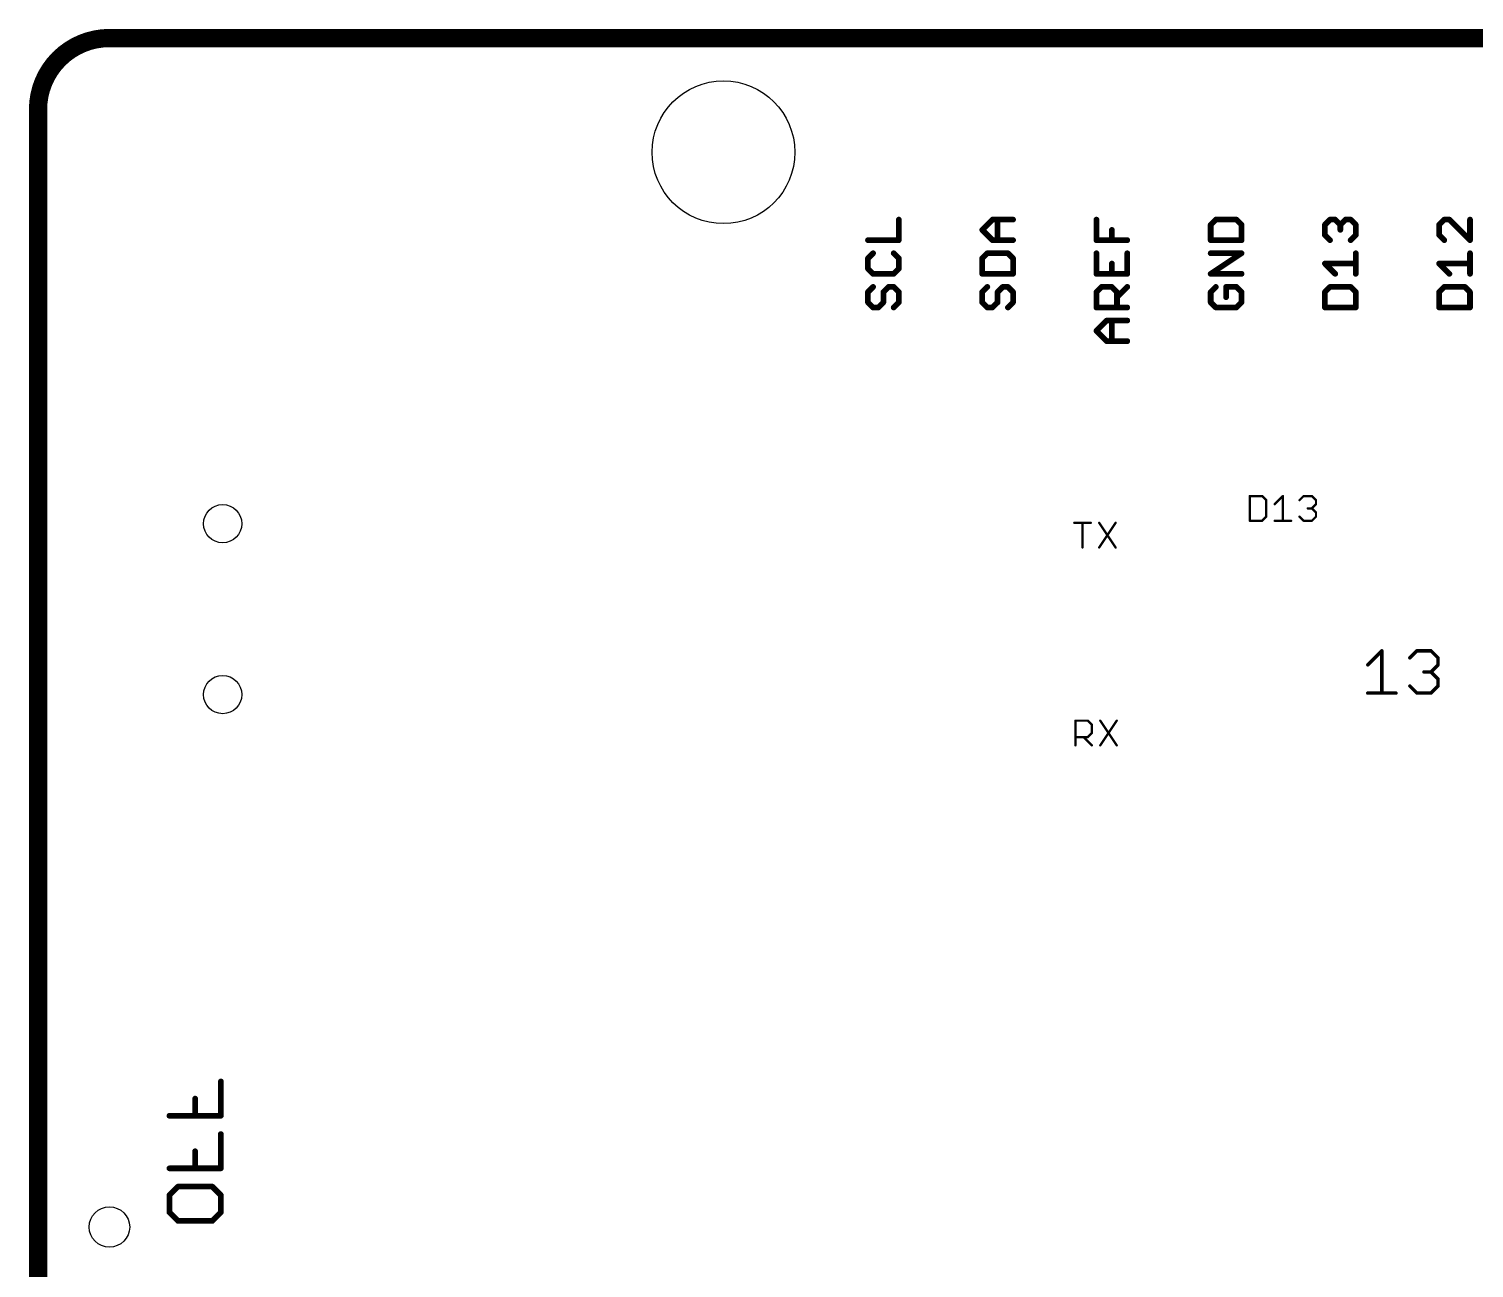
# Model space of a CAD drawing. Extents: x 48.1 to 117, y 21.4 to 75.1.
# Drawn here: x 48.06 to 80.19, y 47.58 to 75.13 of the extents above; entities that cross this region are included whole.
import ezdxf

# ---------------------------------------------------------------- set-up
doc = ezdxf.new("R2010")
doc.units = 0
for name, color, linetype in [('20', 7, 'CONTINUOUS'), ('25', 253, 'CONTINUOUS'), ('26', 253, 'CONTINUOUS')]:
    doc.layers.add(name, color=color, linetype=linetype)

msp = doc.modelspace()

# ---------------------------------------------------------------- linework, layer by layer
at = {"layer": '20'}
for points, const_width in [([(49.8475, 74.93, 0.4142), (48.26, 73.3425)], 0.4064), ([(49.8475, 75.0316, 1), (49.8475, 74.8284)], 0.2032), ([(49.8475, 74.8284, 1), (49.8475, 75.0316)], 0.2032), ([(48.3616, 73.3425, 1), (48.1584, 73.3425)], 0.2032), ([(48.1584, 73.3425, 1), (48.3616, 73.3425)], 0.2032)]:
    msp.add_lwpolyline(points, format="xyb", dxfattribs=dict(at, const_width=const_width))
at = {"layer": '20', "const_width": 0.4064}
for points in [[(49.8475, 74.93), (113.03, 74.93)], [(48.26, 23.1775), (48.26, 73.3425)]]:
    msp.add_lwpolyline(points, dxfattribs=at)
at = {"layer": '20'}
for centre, radius in [((63.5, 72.39), 1.5875), ((52.365, 64.13), 0.425), ((52.365, 60.33), 0.425), ((49.8475, 48.49), 0.45)]:
    msp.add_circle(centre, radius, dxfattribs=at)
at = {"layer": '25'}
for points, const_width in [([(67.4306, 70.8927, 1), (67.3671, 70.8927)], 0.0635), ([(69.275, 70.6863, 1), (69.2301, 70.6414)], 0.0635), ([(69.2301, 70.6863, 1), (69.275, 70.6414)], 0.0635), ([(69.4813, 70.9244, 1), (69.4813, 70.8609)], 0.0635), ([(69.5038, 70.8702, 1), (69.4589, 70.9151)], 0.0635), ([(69.6275, 70.8927, 1), (69.564, 70.8927)], 0.0635), ([(69.9389, 70.8609, 1), (69.9389, 70.9244)], 0.0635), ([(71.8243, 70.8927, 1), (71.7608, 70.8927)], 0.0635), ([(72.1675, 70.6639, 1), (72.104, 70.6639)], 0.0635), ([(74.3643, 70.7783, 1), (74.3008, 70.7783)], 0.0635), ([(74.3101, 70.8007, 1), (74.355, 70.7558)], 0.0635), ([(74.4469, 70.9244, 1), (74.4469, 70.8609)], 0.0635), ([(74.4694, 70.8702, 1), (74.4245, 70.9151)], 0.0635), ([(74.927, 70.9151, 1), (74.8821, 70.8702)], 0.0635), ([(74.9045, 70.8609, 1), (74.9045, 70.9244)], 0.0635), ([(75.0507, 70.7783, 1), (74.9871, 70.7783)], 0.0635), ([(74.9964, 70.7558, 1), (75.0414, 70.8007)], 0.0635), ([(76.9043, 70.7783, 1), (76.8408, 70.7783)], 0.0635), ([(76.8501, 70.8007, 1), (76.895, 70.7558)], 0.0635), ([(76.9869, 70.9244, 1), (76.9869, 70.8609)], 0.0635), ([(77.0094, 70.8702, 1), (76.9645, 70.9151)], 0.0635), ([(77.1238, 70.9151, 1), (77.0789, 70.8702)], 0.0635), ([(77.1013, 70.8609, 1), (77.1013, 70.9244)], 0.0635), ([(77.2475, 70.7783, 1), (77.184, 70.7783)], 0.0635), ([(77.184, 70.6639, 1), (77.2475, 70.6639)], 0.0635), ([(77.1933, 70.8007, 1), (77.2382, 70.7558)], 0.0635), ([(77.1933, 70.7558, 1), (77.2382, 70.8007)], 0.0635), ([(77.3301, 70.9244, 1), (77.3301, 70.8609)], 0.0635), ([(77.3526, 70.8702, 1), (77.3077, 70.9151)], 0.0635), ([(77.467, 70.9151, 1), (77.4221, 70.8702)], 0.0635), ([(77.4445, 70.8609, 1), (77.4445, 70.9244)], 0.0635), ([(77.5907, 70.7783, 1), (77.5272, 70.7783)], 0.0635), ([(77.5364, 70.7558, 1), (77.5814, 70.8007)], 0.0635), ([(79.4443, 70.7783, 1), (79.3808, 70.7783)], 0.0635), ([(79.3901, 70.8007, 1), (79.435, 70.7558)], 0.0635), ([(79.5269, 70.9244, 1), (79.5269, 70.8609)], 0.0635), ([(79.5494, 70.8702, 1), (79.5045, 70.9151)], 0.0635), ([(79.6638, 70.9151, 1), (79.6189, 70.8702)], 0.0635), ([(79.6413, 70.8609, 1), (79.6413, 70.9244)], 0.0635), ([(80.1307, 70.8927, 1), (80.0671, 70.8927)], 0.0635), ([(66.7125, 70.4668, 1), (66.7125, 70.4033)], 0.0635), ([(67.3671, 70.4351, 1), (67.4306, 70.4351)], 0.0635), ([(67.3989, 70.4033, 1), (67.3989, 70.4668)], 0.0635), ([(69.4813, 70.4668, 1), (69.4813, 70.4033)], 0.0635), ([(69.4589, 70.4126, 1), (69.5038, 70.4575)], 0.0635), ([(69.564, 70.4351, 1), (69.6275, 70.4351)], 0.0635), ([(69.9389, 70.4033, 1), (69.9389, 70.4668)], 0.0635), ([(71.7925, 70.4668, 1), (71.7925, 70.4033)], 0.0635), ([(71.7608, 70.4351, 1), (71.8243, 70.4351)], 0.0635), ([(72.104, 70.4351, 1), (72.1675, 70.4351)], 0.0635), ([(72.4789, 70.4033, 1), (72.4789, 70.4668)], 0.0635), ([(74.3325, 70.4668, 1), (74.3325, 70.4033)], 0.0635), ([(74.3008, 70.4351, 1), (74.3643, 70.4351)], 0.0635), ([(74.9871, 70.4351, 1), (75.0507, 70.4351)], 0.0635), ([(75.0189, 70.4033, 1), (75.0189, 70.4668)], 0.0635), ([(76.8408, 70.5495, 1), (76.9043, 70.5495)], 0.0635), ([(76.895, 70.5719, 1), (76.8501, 70.527)], 0.0635), ([(76.9645, 70.4126, 1), (77.0094, 70.4575)], 0.0635), ([(77.4221, 70.4575, 1), (77.467, 70.4126)], 0.0635), ([(77.5272, 70.5495, 1), (77.5907, 70.5495)], 0.0635), ([(77.5814, 70.527, 1), (77.5364, 70.5719)], 0.0635), ([(79.3808, 70.5495, 1), (79.4443, 70.5495)], 0.0635), ([(79.435, 70.5719, 1), (79.3901, 70.527)], 0.0635), ([(79.5045, 70.4126, 1), (79.5494, 70.4575)], 0.0635), ([(80.0671, 70.4351, 1), (80.1307, 70.4351)], 0.0635), ([(80.0764, 70.4126, 1), (80.1214, 70.4575)], 0.0635), ([(66.7443, 70.0299, 1), (66.6808, 70.0299)], 0.0635), ([(66.6901, 70.0523, 1), (66.735, 70.0074)], 0.0635), ([(66.8494, 70.1218, 1), (66.8045, 70.1667)], 0.0635), ([(67.307, 70.1667, 1), (67.2621, 70.1218)], 0.0635), ([(67.4306, 70.0299, 1), (67.3671, 70.0299)], 0.0635), ([(67.3764, 70.0074, 1), (67.4214, 70.0523)], 0.0635), ([(69.2843, 70.0299, 1), (69.2208, 70.0299)], 0.0635), ([(69.2301, 70.0523, 1), (69.275, 70.0074)], 0.0635), ([(69.3669, 70.176, 1), (69.3669, 70.1125)], 0.0635), ([(69.3894, 70.1218, 1), (69.3445, 70.1667)], 0.0635), ([(69.847, 70.1667, 1), (69.8021, 70.1218)], 0.0635), ([(69.8245, 70.1125, 1), (69.8245, 70.176)], 0.0635), ([(69.9707, 70.0299, 1), (69.9072, 70.0299)], 0.0635), ([(69.9164, 70.0074, 1), (69.9614, 70.0523)], 0.0635), ([(71.8243, 70.1443, 1), (71.7608, 70.1443)], 0.0635), ([(72.5107, 70.1443, 1), (72.4472, 70.1443)], 0.0635), ([(74.3325, 70.176, 1), (74.3325, 70.1125)], 0.0635), ([(75.0365, 70.1178, 1), (75.0013, 70.1707)], 0.0635), ([(75.0189, 70.1125, 1), (75.0189, 70.176)], 0.0635), ([(77.5907, 70.1443, 1), (77.5272, 70.1443)], 0.0635), ([(80.1307, 70.1443, 1), (80.0671, 70.1443)], 0.0635), ([(66.735, 69.8235, 1), (66.6901, 69.7786)], 0.0635), ([(66.6808, 69.8011, 1), (66.7443, 69.8011)], 0.0635), ([(66.8269, 69.7184, 1), (66.8269, 69.6549)], 0.0635), ([(66.8045, 69.6642, 1), (66.8494, 69.7091)], 0.0635), ([(67.2621, 69.7091, 1), (67.307, 69.6642)], 0.0635), ([(67.2845, 69.6549, 1), (67.2845, 69.7184)], 0.0635), ([(67.3671, 69.8011, 1), (67.4306, 69.8011)], 0.0635), ([(67.4214, 69.7786, 1), (67.3764, 69.8235)], 0.0635), ([(69.2525, 69.7184, 1), (69.2525, 69.6549)], 0.0635), ([(69.9389, 69.6549, 1), (69.9389, 69.7184)], 0.0635), ([(71.7925, 69.7184, 1), (71.7925, 69.6549)], 0.0635), ([(72.1675, 69.9155, 1), (72.104, 69.9155)], 0.0635), ([(72.4789, 69.6549, 1), (72.4789, 69.7184)], 0.0635), ([(74.3325, 69.7184, 1), (74.3325, 69.6549)], 0.0635), ([(74.3149, 69.7131, 1), (74.3501, 69.6603)], 0.0635), ([(75.0189, 69.6549, 1), (75.0189, 69.7184)], 0.0635), ([(76.8725, 69.9472, 1), (76.8725, 69.8837)], 0.0635), ([(76.895, 69.9379, 1), (76.8501, 69.893)], 0.0635), ([(77.0789, 69.6642, 1), (77.1238, 69.7091)], 0.0635), ([(77.5589, 69.8837, 1), (77.5589, 69.9472)], 0.0635), ([(79.4125, 69.9472, 1), (79.4125, 69.8837)], 0.0635), ([(79.435, 69.9379, 1), (79.3901, 69.893)], 0.0635), ([(79.6189, 69.6642, 1), (79.6638, 69.7091)], 0.0635), ([(80.0989, 69.8837, 1), (80.0989, 69.9472)], 0.0635), ([(66.8494, 69.3734, 1), (66.8045, 69.4183)], 0.0635), ([(67.1701, 69.4276, 1), (67.1701, 69.3641)], 0.0635), ([(67.1926, 69.3734, 1), (67.1477, 69.4183)], 0.0635), ([(67.307, 69.4183, 1), (67.2621, 69.3734)], 0.0635), ([(67.2845, 69.3641, 1), (67.2845, 69.4276)], 0.0635), ([(69.2208, 69.6867, 1), (69.2843, 69.6867)], 0.0635), ([(69.3894, 69.3734, 1), (69.3445, 69.4183)], 0.0635), ([(69.7101, 69.4276, 1), (69.7101, 69.3641)], 0.0635), ([(69.7326, 69.3734, 1), (69.6877, 69.4183)], 0.0635), ([(69.847, 69.4183, 1), (69.8021, 69.3734)], 0.0635), ([(69.8245, 69.3641, 1), (69.8245, 69.4276)], 0.0635), ([(69.9072, 69.6867, 1), (69.9707, 69.6867)], 0.0635), ([(71.7608, 69.6867, 1), (71.8243, 69.6867)], 0.0635), ([(71.9069, 69.4276, 1), (71.9069, 69.3641)], 0.0635), ([(71.9294, 69.3734, 1), (71.8845, 69.4183)], 0.0635), ([(72.104, 69.6867, 1), (72.1675, 69.6867)], 0.0635), ([(72.1582, 69.4183, 1), (72.1133, 69.3734)], 0.0635), ([(72.1357, 69.3641, 1), (72.1357, 69.4276)], 0.0635), ([(72.4472, 69.6867, 1), (72.5107, 69.6867)], 0.0635), ([(72.5014, 69.3734, 1), (72.4564, 69.4183)], 0.0635), ([(74.4694, 69.3734, 1), (74.4245, 69.4183)], 0.0635), ([(74.6757, 69.4276, 1), (74.6757, 69.3641)], 0.0635), ([(74.7075, 69.3958, 1), (74.644, 69.3958)], 0.0635), ([(74.927, 69.4183, 1), (74.8821, 69.3734)], 0.0635), ([(74.9045, 69.3641, 1), (74.9045, 69.4276)], 0.0635), ([(76.9869, 69.4276, 1), (76.9869, 69.3641)], 0.0635), ([(77.0094, 69.3734, 1), (76.9645, 69.4183)], 0.0635), ([(77.467, 69.4183, 1), (77.4221, 69.3734)], 0.0635), ([(77.4445, 69.3641, 1), (77.4445, 69.4276)], 0.0635), ([(77.5272, 69.6867, 1), (77.5907, 69.6867)], 0.0635), ([(79.5269, 69.4276, 1), (79.5269, 69.3641)], 0.0635), ([(79.5494, 69.3734, 1), (79.5045, 69.4183)], 0.0635), ([(80.007, 69.4183, 1), (79.9621, 69.3734)], 0.0635), ([(79.9845, 69.3641, 1), (79.9845, 69.4276)], 0.0635), ([(80.0671, 69.6867, 1), (80.1307, 69.6867)], 0.0635), ([(66.7443, 69.2814, 1), (66.6808, 69.2814)], 0.0635), ([(66.6901, 69.3039, 1), (66.735, 69.259)], 0.0635), ([(66.735, 69.0751, 1), (66.6901, 69.0302)], 0.0635), ([(67.0875, 69.2814, 1), (67.024, 69.2814)], 0.0635), ([(67.0333, 69.3039, 1), (67.0782, 69.259)], 0.0635), ([(67.0782, 69.0302, 1), (67.0333, 69.0751)], 0.0635), ([(67.4306, 69.2814, 1), (67.3671, 69.2814)], 0.0635), ([(67.3764, 69.259, 1), (67.4214, 69.3039)], 0.0635), ([(67.4214, 69.0302, 1), (67.3764, 69.0751)], 0.0635), ([(69.2843, 69.2814, 1), (69.2208, 69.2814)], 0.0635), ([(69.2301, 69.3039, 1), (69.275, 69.259)], 0.0635), ([(69.275, 69.0751, 1), (69.2301, 69.0302)], 0.0635), ([(69.6275, 69.2814, 1), (69.564, 69.2814)], 0.0635), ([(69.5733, 69.3039, 1), (69.6182, 69.259)], 0.0635), ([(69.6182, 69.0302, 1), (69.5733, 69.0751)], 0.0635), ([(69.9707, 69.2814, 1), (69.9072, 69.2814)], 0.0635), ([(69.9164, 69.259, 1), (69.9614, 69.3039)], 0.0635), ([(69.9614, 69.0302, 1), (69.9164, 69.0751)], 0.0635), ([(71.8243, 69.2814, 1), (71.7608, 69.2814)], 0.0635), ([(71.7701, 69.3039, 1), (71.815, 69.259)], 0.0635), ([(72.2819, 69.2814, 1), (72.2184, 69.2814)], 0.0635), ([(72.2277, 69.1895, 1), (72.2726, 69.1446)], 0.0635), ([(72.2277, 69.259, 1), (72.2726, 69.3039)], 0.0635), ([(74.3643, 69.2814, 1), (74.3008, 69.2814)], 0.0635), ([(74.3101, 69.3039, 1), (74.355, 69.259)], 0.0635), ([(74.355, 69.0751, 1), (74.3101, 69.0302)], 0.0635), ([(74.644, 69.167, 1), (74.7075, 69.167)], 0.0635), ([(75.0507, 69.2814, 1), (74.9871, 69.2814)], 0.0635), ([(75.0414, 69.0302, 1), (74.9964, 69.0751)], 0.0635), ([(74.9964, 69.259, 1), (75.0414, 69.3039)], 0.0635), ([(76.9043, 69.2814, 1), (76.8408, 69.2814)], 0.0635), ([(76.8501, 69.3039, 1), (76.895, 69.259)], 0.0635), ([(77.5907, 69.2814, 1), (77.5272, 69.2814)], 0.0635), ([(77.5364, 69.259, 1), (77.5814, 69.3039)], 0.0635), ([(79.4443, 69.2814, 1), (79.3808, 69.2814)], 0.0635), ([(79.3901, 69.3039, 1), (79.435, 69.259)], 0.0635), ([(80.1307, 69.2814, 1), (80.0671, 69.2814)], 0.0635), ([(80.0764, 69.259, 1), (80.1214, 69.3039)], 0.0635), ([(66.6808, 69.0526, 1), (66.7443, 69.0526)], 0.0635), ([(66.8269, 68.97, 1), (66.8269, 68.9065)], 0.0635), ([(66.8045, 68.9158, 1), (66.8494, 68.9607)], 0.0635), ([(66.9189, 68.9607, 1), (66.9638, 68.9158)], 0.0635), ([(66.9413, 68.9065, 1), (66.9413, 68.97)], 0.0635), ([(67.024, 69.0526, 1), (67.0875, 69.0526)], 0.0635), ([(67.2621, 68.9607, 1), (67.307, 68.9158)], 0.0635), ([(67.3671, 69.0526, 1), (67.4306, 69.0526)], 0.0635), ([(69.2208, 69.0526, 1), (69.2843, 69.0526)], 0.0635), ([(69.3669, 68.97, 1), (69.3669, 68.9065)], 0.0635), ([(69.3445, 68.9158, 1), (69.3894, 68.9607)], 0.0635), ([(69.4589, 68.9607, 1), (69.5038, 68.9158)], 0.0635), ([(69.4813, 68.9065, 1), (69.4813, 68.97)], 0.0635), ([(69.564, 69.0526, 1), (69.6275, 69.0526)], 0.0635), ([(69.8021, 68.9607, 1), (69.847, 68.9158)], 0.0635), ([(69.9072, 69.0526, 1), (69.9707, 69.0526)], 0.0635), ([(71.7925, 68.97, 1), (71.7925, 68.9065)], 0.0635), ([(71.7608, 68.9383, 1), (71.8243, 68.9383)], 0.0635), ([(72.2184, 68.9383, 1), (72.2819, 68.9383)], 0.0635), ([(72.4789, 68.9065, 1), (72.4789, 68.97)], 0.0635), ([(74.3008, 69.0526, 1), (74.3643, 69.0526)], 0.0635), ([(74.4469, 68.97, 1), (74.4469, 68.9065)], 0.0635), ([(74.4245, 68.9158, 1), (74.4694, 68.9607)], 0.0635), ([(74.8821, 68.9607, 1), (74.927, 68.9158)], 0.0635), ([(74.9045, 68.9065, 1), (74.9045, 68.97)], 0.0635), ([(74.9871, 69.0526, 1), (75.0507, 69.0526)], 0.0635), ([(76.8725, 68.97, 1), (76.8725, 68.9065)], 0.0635), ([(76.8408, 68.9383, 1), (76.9043, 68.9383)], 0.0635), ([(77.5272, 68.9383, 1), (77.5907, 68.9383)], 0.0635), ([(77.5589, 68.9065, 1), (77.5589, 68.97)], 0.0635), ([(79.4125, 68.97, 1), (79.4125, 68.9065)], 0.0635), ([(79.3808, 68.9383, 1), (79.4443, 68.9383)], 0.0635), ([(80.0671, 68.9383, 1), (80.1307, 68.9383)], 0.0635), ([(80.0989, 68.9065, 1), (80.0989, 68.97)], 0.0635), ([(71.815, 68.4411, 1), (71.7701, 68.3962)], 0.0635), ([(71.7701, 68.4411, 1), (71.815, 68.3962)], 0.0635), ([(72.0213, 68.6792, 1), (72.0213, 68.6157)], 0.0635), ([(72.0438, 68.625, 1), (71.9989, 68.6699)], 0.0635), ([(72.1675, 68.6474, 1), (72.104, 68.6474)], 0.0635), ([(72.4789, 68.6157, 1), (72.4789, 68.6792)], 0.0635), ([(72.0213, 68.2216, 1), (72.0213, 68.1581)], 0.0635), ([(71.9989, 68.1674, 1), (72.0438, 68.2123)], 0.0635), ([(72.104, 68.1898, 1), (72.1675, 68.1898)], 0.0635), ([(72.4789, 68.1581, 1), (72.4789, 68.2216)], 0.0635), ([(75.2157, 64.7451, 1), (75.1903, 64.7451)], 0.0254), ([(75.203, 64.7578, 1), (75.203, 64.7324)], 0.0254), ([(75.4868, 64.754, 1), (75.4688, 64.7361)], 0.0254), ([(75.4778, 64.7324, 1), (75.4778, 64.7578)], 0.0254), ([(75.5821, 64.6535, 1), (75.5567, 64.6535)], 0.0254), ([(75.5604, 64.6445, 1), (75.5784, 64.6624)], 0.0254), ([(75.9514, 64.7451, 1), (75.926, 64.7451)], 0.0254), ([(75.9477, 64.7361, 1), (75.9297, 64.754)], 0.0254), ([(76.2989, 64.6624, 1), (76.3169, 64.6445)], 0.0254), ([(76.3995, 64.7578, 1), (76.3995, 64.7324)], 0.0254), ([(76.4085, 64.7361, 1), (76.3906, 64.754)], 0.0254), ([(76.5917, 64.754, 1), (76.5738, 64.7361)], 0.0254), ([(76.5828, 64.7324, 1), (76.5828, 64.7578)], 0.0254), ([(76.6871, 64.6535, 1), (76.6617, 64.6535)], 0.0254), ([(76.6654, 64.6445, 1), (76.6834, 64.6624)], 0.0254), ([(76.6834, 64.5529, 1), (76.6654, 64.5708)], 0.0254), ([(75.5567, 64.287, 1), (75.5821, 64.287)], 0.0254), ([(75.5784, 64.278, 1), (75.5604, 64.296)], 0.0254), ([(75.7465, 64.5708, 1), (75.7644, 64.5529)], 0.0254), ([(76.3169, 64.296, 1), (76.2989, 64.278)], 0.0254), ([(76.4912, 64.4829, 1), (76.4912, 64.4575)], 0.0254), ([(76.5917, 64.4792, 1), (76.5738, 64.4613)], 0.0254), ([(76.5738, 64.4792, 1), (76.5917, 64.4613)], 0.0254), ([(76.5828, 64.4575, 1), (76.5828, 64.4829)], 0.0254), ([(76.6617, 64.5618, 1), (76.6871, 64.5618)], 0.0254), ([(76.6871, 64.3786, 1), (76.6617, 64.3786)], 0.0254), ([(76.6617, 64.287, 1), (76.6871, 64.287)], 0.0254), ([(76.6654, 64.3696, 1), (76.6834, 64.3876)], 0.0254), ([(76.6834, 64.278, 1), (76.6654, 64.296)], 0.0254), ([(71.3004, 64.1628, 1), (71.3004, 64.1374)], 0.0254), ([(71.4963, 64.1501, 1), (71.4709, 64.1501)], 0.0254), ([(71.6668, 64.1374, 1), (71.6668, 64.1628)], 0.0254), ([(71.8634, 64.1571, 1), (71.8423, 64.143)], 0.0254), ([(72.2299, 64.143, 1), (72.2087, 64.1571)], 0.0254), ([(75.203, 64.2081, 1), (75.203, 64.1827)], 0.0254), ([(75.1903, 64.1954, 1), (75.2157, 64.1954)], 0.0254), ([(75.4688, 64.2044, 1), (75.4868, 64.1864)], 0.0254), ([(75.4778, 64.1827, 1), (75.4778, 64.2081)], 0.0254), ([(75.7555, 64.2081, 1), (75.7555, 64.1827)], 0.0254), ([(75.926, 64.1954, 1), (75.9514, 64.1954)], 0.0254), ([(76.1219, 64.1827, 1), (76.1219, 64.2081)], 0.0254), ([(76.3995, 64.2081, 1), (76.3995, 64.1827)], 0.0254), ([(76.3906, 64.1864, 1), (76.4085, 64.2044)], 0.0254), ([(76.5738, 64.2044, 1), (76.5917, 64.1864)], 0.0254), ([(76.5828, 64.1827, 1), (76.5828, 64.2081)], 0.0254), ([(71.4709, 63.6004, 1), (71.4963, 63.6004)], 0.0254), ([(71.8423, 63.6074, 1), (71.8634, 63.5934)], 0.0254), ([(72.2087, 63.5934, 1), (72.2299, 63.6074)], 0.0254), ([(78.1582, 61.3037, 1), (78.1201, 61.3037)], 0.0381), ([(78.1526, 61.2902, 1), (78.1257, 61.3172)], 0.0381), ([(78.7476, 61.1604, 1), (78.7746, 61.1335)], 0.0381), ([(78.9179, 61.3228, 1), (78.9179, 61.2847)], 0.0381), ([(78.9314, 61.2902, 1), (78.9044, 61.3172)], 0.0381), ([(79.2449, 61.3172, 1), (79.2179, 61.2902)], 0.0381), ([(79.2314, 61.2847, 1), (79.2314, 61.3228)], 0.0381), ([(79.4072, 61.1469, 1), (79.3691, 61.1469)], 0.0381), ([(79.3747, 61.1335, 1), (79.4017, 61.1604)], 0.0381), ([(77.8121, 61.0036, 1), (77.8391, 60.9767)], 0.0381), ([(79.0747, 60.8525, 1), (79.0747, 60.8144)], 0.0381), ([(79.2449, 60.8469, 1), (79.2179, 60.8199)], 0.0381), ([(79.2179, 60.8469, 1), (79.2449, 60.8199)], 0.0381), ([(79.2314, 60.8144, 1), (79.2314, 60.8525)], 0.0381), ([(79.3691, 60.9902, 1), (79.4072, 60.9902)], 0.0381), ([(79.4017, 60.9767, 1), (79.3747, 61.0036)], 0.0381), ([(78.7746, 60.5333, 1), (78.7476, 60.5064)], 0.0381), ([(79.4072, 60.6766, 1), (79.3691, 60.6766)], 0.0381), ([(79.3691, 60.5199, 1), (79.4072, 60.5199)], 0.0381), ([(79.3747, 60.6632, 1), (79.4017, 60.6901)], 0.0381), ([(79.4017, 60.5064, 1), (79.3747, 60.5333)], 0.0381), ([(77.8256, 60.3822, 1), (77.8256, 60.3441)], 0.0381), ([(78.1201, 60.3631, 1), (78.1582, 60.3631)], 0.0381), ([(78.4527, 60.3441, 1), (78.4527, 60.3822)], 0.0381), ([(78.9179, 60.3822, 1), (78.9179, 60.3441)], 0.0381), ([(78.9044, 60.3496, 1), (78.9314, 60.3766)], 0.0381), ([(79.2179, 60.3766, 1), (79.2449, 60.3496)], 0.0381), ([(79.2314, 60.3441, 1), (79.2314, 60.3822)], 0.0381), ([(71.3381, 59.7501, 1), (71.3127, 59.7501)], 0.0254), ([(71.3254, 59.7628, 1), (71.3254, 59.7374)], 0.0254), ([(71.6092, 59.759, 1), (71.5913, 59.7411)], 0.0254), ([(71.6002, 59.7374, 1), (71.6002, 59.7628)], 0.0254), ([(71.8884, 59.7571, 1), (71.8673, 59.743)], 0.0254), ([(72.2549, 59.743, 1), (72.2337, 59.7571)], 0.0254), ([(71.7045, 59.6585, 1), (71.6791, 59.6585)], 0.0254), ([(71.6791, 59.4752, 1), (71.7045, 59.4752)], 0.0254), ([(71.6829, 59.6495, 1), (71.7008, 59.6674)], 0.0254), ([(71.7008, 59.4663, 1), (71.6829, 59.4842)], 0.0254), ([(71.3254, 59.3963, 1), (71.3254, 59.3709)], 0.0254), ([(71.3127, 59.2004, 1), (71.3381, 59.2004)], 0.0254), ([(71.5176, 59.3926, 1), (71.4996, 59.3746)], 0.0254), ([(71.5913, 59.3926, 1), (71.6092, 59.3746)], 0.0254), ([(71.6002, 59.3709, 1), (71.6002, 59.3963)], 0.0254), ([(71.6829, 59.1914, 1), (71.7008, 59.2094)], 0.0254), ([(71.8673, 59.2074, 1), (71.8884, 59.1934)], 0.0254), ([(72.2337, 59.1934, 1), (72.2549, 59.2074)], 0.0254)]:
    msp.add_lwpolyline(points, format="xyb", dxfattribs=dict(at, const_width=const_width))
for points, const_width in [([(67.3989, 70.4351), (67.3989, 70.8927)], 0.127), ([(69.2525, 70.6639), (69.4813, 70.8927)], 0.127), ([(69.4813, 70.4351), (69.2525, 70.6639)], 0.127), ([(69.4813, 70.8927), (69.9389, 70.8927)], 0.127), ([(69.5957, 70.4351), (69.5957, 70.8927)], 0.127), ([(71.7925, 70.4351), (71.7925, 70.8927)], 0.127), ([(72.1357, 70.4351), (72.1357, 70.6639)], 0.127), ([(74.4469, 70.8927), (74.3325, 70.7783)], 0.127), ([(74.3325, 70.7783), (74.3325, 70.4351)], 0.127), ([(74.9045, 70.8927), (74.4469, 70.8927)], 0.127), ([(75.0189, 70.7783), (74.9045, 70.8927)], 0.127), ([(75.0189, 70.4351), (75.0189, 70.7783)], 0.127), ([(76.8725, 70.7783), (76.9869, 70.8927)], 0.127), ([(76.8725, 70.5495), (76.8725, 70.7783)], 0.127), ([(76.9869, 70.8927), (77.1013, 70.8927)], 0.127), ([(77.1013, 70.8927), (77.2157, 70.7783)], 0.127), ([(77.2157, 70.7783), (77.3301, 70.8927)], 0.127), ([(77.2157, 70.7783), (77.2157, 70.6639)], 0.127), ([(77.3301, 70.8927), (77.4445, 70.8927)], 0.127), ([(77.4445, 70.8927), (77.5589, 70.7783)], 0.127), ([(77.5589, 70.7783), (77.5589, 70.5495)], 0.127), ([(79.5269, 70.8927), (79.4125, 70.7783)], 0.127), ([(79.4125, 70.7783), (79.4125, 70.5495)], 0.127), ([(79.6413, 70.8927), (79.5269, 70.8927)], 0.127), ([(80.0989, 70.4351), (79.6413, 70.8927)], 0.127), ([(80.0989, 70.8927), (80.0989, 70.4351)], 0.127), ([(66.7125, 70.4351), (67.3989, 70.4351)], 0.127), ([(69.9389, 70.4351), (69.4813, 70.4351)], 0.127), ([(72.4789, 70.4351), (71.7925, 70.4351)], 0.127), ([(74.3325, 70.4351), (75.0189, 70.4351)], 0.127), ([(76.9869, 70.4351), (76.8725, 70.5495)], 0.127), ([(77.5589, 70.5495), (77.4445, 70.4351)], 0.127), ([(79.4125, 70.5495), (79.5269, 70.4351)], 0.127), ([(66.8269, 70.1443), (66.7125, 70.0299)], 0.127), ([(66.7125, 70.0299), (66.7125, 69.8011)], 0.127), ([(67.3989, 70.0299), (67.2845, 70.1443)], 0.127), ([(67.3989, 69.8011), (67.3989, 70.0299)], 0.127), ([(69.3669, 70.1443), (69.2525, 70.0299)], 0.127), ([(69.2525, 70.0299), (69.2525, 69.6867)], 0.127), ([(69.8245, 70.1443), (69.3669, 70.1443)], 0.127), ([(69.9389, 70.0299), (69.8245, 70.1443)], 0.127), ([(69.9389, 69.6867), (69.9389, 70.0299)], 0.127), ([(71.7925, 70.1443), (71.7925, 69.6867)], 0.127), ([(72.4789, 69.6867), (72.4789, 70.1443)], 0.127), ([(74.3325, 69.6867), (75.0189, 70.1443)], 0.127), ([(75.0189, 70.1443), (74.3325, 70.1443)], 0.127), ([(77.5589, 69.6867), (77.5589, 70.1443)], 0.127), ([(80.0989, 69.6867), (80.0989, 70.1443)], 0.127), ([(66.7125, 69.8011), (66.8269, 69.6867)], 0.127), ([(66.8269, 69.6867), (67.2845, 69.6867)], 0.127), ([(67.2845, 69.6867), (67.3989, 69.8011)], 0.127), ([(69.2525, 69.6867), (69.9389, 69.6867)], 0.127), ([(71.7925, 69.6867), (72.4789, 69.6867)], 0.127), ([(72.1357, 69.6867), (72.1357, 69.9155)], 0.127), ([(75.0189, 69.6867), (74.3325, 69.6867)], 0.127), ([(77.1013, 69.6867), (76.8725, 69.9155)], 0.127), ([(76.8725, 69.9155), (77.5589, 69.9155)], 0.127), ([(79.6413, 69.6867), (79.4125, 69.9155)], 0.127), ([(79.4125, 69.9155), (80.0989, 69.9155)], 0.127), ([(66.8269, 69.3958), (66.7125, 69.2814)], 0.127), ([(67.0557, 69.2814), (67.1701, 69.3958)], 0.127), ([(67.1701, 69.3958), (67.2845, 69.3958)], 0.127), ([(67.2845, 69.3958), (67.3989, 69.2814)], 0.127), ([(69.3669, 69.3958), (69.2525, 69.2814)], 0.127), ([(69.5957, 69.2814), (69.7101, 69.3958)], 0.127), ([(69.7101, 69.3958), (69.8245, 69.3958)], 0.127), ([(69.8245, 69.3958), (69.9389, 69.2814)], 0.127), ([(71.7925, 69.2814), (71.9069, 69.3958)], 0.127), ([(71.9069, 69.3958), (72.1357, 69.3958)], 0.127), ([(72.1357, 69.3958), (72.2501, 69.2814)], 0.127), ([(72.2501, 69.167), (72.4789, 69.3958)], 0.127), ([(74.4469, 69.3958), (74.3325, 69.2814)], 0.127), ([(74.9045, 69.3958), (74.6757, 69.3958)], 0.127), ([(74.6757, 69.3958), (74.6757, 69.167)], 0.127), ([(75.0189, 69.2814), (74.9045, 69.3958)], 0.127), ([(76.9869, 69.3958), (76.8725, 69.2814)], 0.127), ([(77.4445, 69.3958), (76.9869, 69.3958)], 0.127), ([(77.5589, 69.2814), (77.4445, 69.3958)], 0.127), ([(79.5269, 69.3958), (79.4125, 69.2814)], 0.127), ([(79.9845, 69.3958), (79.5269, 69.3958)], 0.127), ([(80.0989, 69.2814), (79.9845, 69.3958)], 0.127), ([(66.7125, 69.2814), (66.7125, 69.0526)], 0.127), ([(66.7125, 69.0526), (66.8269, 68.9383)], 0.127), ([(66.9413, 68.9383), (67.0557, 69.0526)], 0.127), ([(67.0557, 69.0526), (67.0557, 69.2814)], 0.127), ([(67.3989, 69.0526), (67.2845, 68.9383)], 0.127), ([(67.3989, 69.2814), (67.3989, 69.0526)], 0.127), ([(69.2525, 69.2814), (69.2525, 69.0526)], 0.127), ([(69.2525, 69.0526), (69.3669, 68.9383)], 0.127), ([(69.4813, 68.9383), (69.5957, 69.0526)], 0.127), ([(69.5957, 69.0526), (69.5957, 69.2814)], 0.127), ([(69.9389, 69.0526), (69.8245, 68.9383)], 0.127), ([(69.9389, 69.2814), (69.9389, 69.0526)], 0.127), ([(71.7925, 68.9383), (71.7925, 69.2814)], 0.127), ([(72.2501, 69.2814), (72.2501, 68.9383)], 0.127), ([(74.3325, 69.2814), (74.3325, 69.0526)], 0.127), ([(74.3325, 69.0526), (74.4469, 68.9383)], 0.127), ([(74.9045, 68.9383), (75.0189, 69.0526)], 0.127), ([(75.0189, 69.0526), (75.0189, 69.2814)], 0.127), ([(76.8725, 69.2814), (76.8725, 68.9383)], 0.127), ([(77.5589, 68.9383), (77.5589, 69.2814)], 0.127), ([(79.4125, 69.2814), (79.4125, 68.9383)], 0.127), ([(80.0989, 68.9383), (80.0989, 69.2814)], 0.127), ([(66.8269, 68.9383), (66.9413, 68.9383)], 0.127), ([(69.3669, 68.9383), (69.4813, 68.9383)], 0.127), ([(72.4789, 68.9383), (71.7925, 68.9383)], 0.127), ([(74.4469, 68.9383), (74.9045, 68.9383)], 0.127), ([(76.8725, 68.9383), (77.5589, 68.9383)], 0.127), ([(79.4125, 68.9383), (80.0989, 68.9383)], 0.127), ([(71.7925, 68.4186), (72.0213, 68.6474)], 0.127), ([(72.0213, 68.1898), (71.7925, 68.4186)], 0.127), ([(72.0213, 68.6474), (72.4789, 68.6474)], 0.127), ([(72.1357, 68.1898), (72.1357, 68.6474)], 0.127), ([(72.4789, 68.1898), (72.0213, 68.1898)], 0.127), ([(75.203, 64.7451), (75.203, 64.1954)], 0.0508), ([(75.4778, 64.7451), (75.203, 64.7451)], 0.0508), ([(75.5694, 64.6535), (75.4778, 64.7451)], 0.0508), ([(75.5694, 64.287), (75.5694, 64.6535)], 0.0508), ([(75.7555, 64.5618), (75.9387, 64.7451)], 0.0508), ([(75.9387, 64.7451), (75.9387, 64.1954)], 0.0508), ([(76.3079, 64.6535), (76.3995, 64.7451)], 0.0508), ([(76.3995, 64.7451), (76.5828, 64.7451)], 0.0508), ([(76.5828, 64.7451), (76.6744, 64.6535)], 0.0508), ([(76.6744, 64.5618), (76.5828, 64.4702)], 0.0508), ([(76.6744, 64.6535), (76.6744, 64.5618)], 0.0508), ([(75.4778, 64.1954), (75.5694, 64.287)], 0.0508), ([(76.3995, 64.1954), (76.3079, 64.287)], 0.0508), ([(76.5828, 64.4702), (76.4912, 64.4702)], 0.0508), ([(76.5828, 64.4702), (76.6744, 64.3786)], 0.0508), ([(76.6744, 64.287), (76.5828, 64.1954)], 0.0508), ([(76.6744, 64.3786), (76.6744, 64.287)], 0.0508), ([(71.3004, 64.1501), (71.6668, 64.1501)], 0.0508), ([(71.4836, 63.6004), (71.4836, 64.1501)], 0.0508), ([(71.8529, 64.1501), (72.2193, 63.6004)], 0.0508), ([(72.2193, 64.1501), (71.8529, 63.6004)], 0.0508), ([(75.203, 64.1954), (75.4778, 64.1954)], 0.0508), ([(75.7555, 64.1954), (76.1219, 64.1954)], 0.0508), ([(76.5828, 64.1954), (76.3995, 64.1954)], 0.0508), ([(77.8256, 60.9902), (78.1391, 61.3037)], 0.0762), ([(78.1391, 61.3037), (78.1391, 60.3631)], 0.0762), ([(78.7611, 61.1469), (78.9179, 61.3037)], 0.0762), ([(78.9179, 61.3037), (79.2314, 61.3037)], 0.0762), ([(79.2314, 61.3037), (79.3882, 61.1469)], 0.0762), ([(79.3882, 61.1469), (79.3882, 60.9902)], 0.0762), ([(79.2314, 60.8334), (79.0747, 60.8334)], 0.0762), ([(79.3882, 60.9902), (79.2314, 60.8334)], 0.0762), ([(79.2314, 60.8334), (79.3882, 60.6766)], 0.0762), ([(78.9179, 60.3631), (78.7611, 60.5199)], 0.0762), ([(79.3882, 60.5199), (79.2314, 60.3631)], 0.0762), ([(79.3882, 60.6766), (79.3882, 60.5199)], 0.0762), ([(77.8256, 60.3631), (78.4527, 60.3631)], 0.0762), ([(79.2314, 60.3631), (78.9179, 60.3631)], 0.0762), ([(71.3254, 59.2004), (71.3254, 59.7501)], 0.0508), ([(71.3254, 59.7501), (71.6002, 59.7501)], 0.0508), ([(71.6002, 59.7501), (71.6918, 59.6585)], 0.0508), ([(71.8779, 59.7501), (72.2443, 59.2004)], 0.0508), ([(72.2443, 59.7501), (71.8779, 59.2004)], 0.0508), ([(71.6918, 59.4752), (71.6002, 59.3836)], 0.0508), ([(71.6918, 59.6585), (71.6918, 59.4752)], 0.0508), ([(71.6002, 59.3836), (71.3254, 59.3836)], 0.0508), ([(71.5086, 59.3836), (71.6918, 59.2004)], 0.0508)]:
    msp.add_lwpolyline(points, dxfattribs=dict(at, const_width=const_width))
at = {"layer": '26', "const_width": 0.0635}
for points in [[(52.3567, 51.7267, 1), (52.2932, 51.7267)], [(51.7847, 51.3454, 1), (51.7212, 51.3454)], [(51.181, 50.9958, 1), (51.181, 50.9323)], [(51.7212, 50.9641, 1), (51.7847, 50.9641)], [(52.2932, 50.9641, 1), (52.3567, 50.9641)], [(52.325, 50.9323, 1), (52.325, 50.9958)], [(52.3567, 50.5573, 1), (52.2932, 50.5573)], [(51.7847, 50.176, 1), (51.7212, 50.176)], [(51.181, 49.8264, 1), (51.181, 49.7629)], [(51.7212, 49.7947, 1), (51.7847, 49.7947)], [(52.2932, 49.7947, 1), (52.3567, 49.7947)], [(52.325, 49.7629, 1), (52.325, 49.8264)], [(51.2128, 49.1973, 1), (51.1493, 49.1973)], [(51.1585, 49.2197, 1), (51.2035, 49.1748)], [(51.3717, 49.4197, 1), (51.3717, 49.3562)], [(51.3941, 49.3655, 1), (51.3492, 49.4104)], [(52.1568, 49.4104, 1), (52.1119, 49.3655)], [(52.1343, 49.3562, 1), (52.1343, 49.4197)], [(52.3567, 49.1973, 1), (52.2932, 49.1973)], [(52.3025, 49.1748, 1), (52.3474, 49.2197)], [(51.2035, 48.8384, 1), (51.1585, 48.7935)], [(51.1493, 48.816, 1), (51.2128, 48.816)], [(52.2932, 48.816, 1), (52.3567, 48.816)], [(52.3474, 48.7935, 1), (52.3025, 48.8384)], [(51.3717, 48.657, 1), (51.3717, 48.5935)], [(51.3492, 48.6028, 1), (51.3941, 48.6477)], [(52.1119, 48.6477, 1), (52.1568, 48.6028)], [(52.1343, 48.5935, 1), (52.1343, 48.657)]]:
    msp.add_lwpolyline(points, format="xyb", dxfattribs=at)
at = {"layer": '26', "const_width": 0.127}
for points in [[(52.325, 50.9641), (52.325, 51.7267)], [(51.753, 50.9641), (51.753, 51.3454)], [(51.181, 50.9641), (52.325, 50.9641)], [(52.325, 49.7947), (52.325, 50.5573)], [(51.753, 49.7947), (51.753, 50.176)], [(51.181, 49.7947), (52.325, 49.7947)], [(51.181, 49.1973), (51.3717, 49.3879)], [(51.181, 48.816), (51.181, 49.1973)], [(51.3717, 49.3879), (52.1343, 49.3879)], [(52.1343, 49.3879), (52.325, 49.1973)], [(52.325, 49.1973), (52.325, 48.816)], [(51.3717, 48.6253), (51.181, 48.816)], [(52.325, 48.816), (52.1343, 48.6253)], [(52.1343, 48.6253), (51.3717, 48.6253)]]:
    msp.add_lwpolyline(points, dxfattribs=at)

doc.saveas('drawing.dxf')
